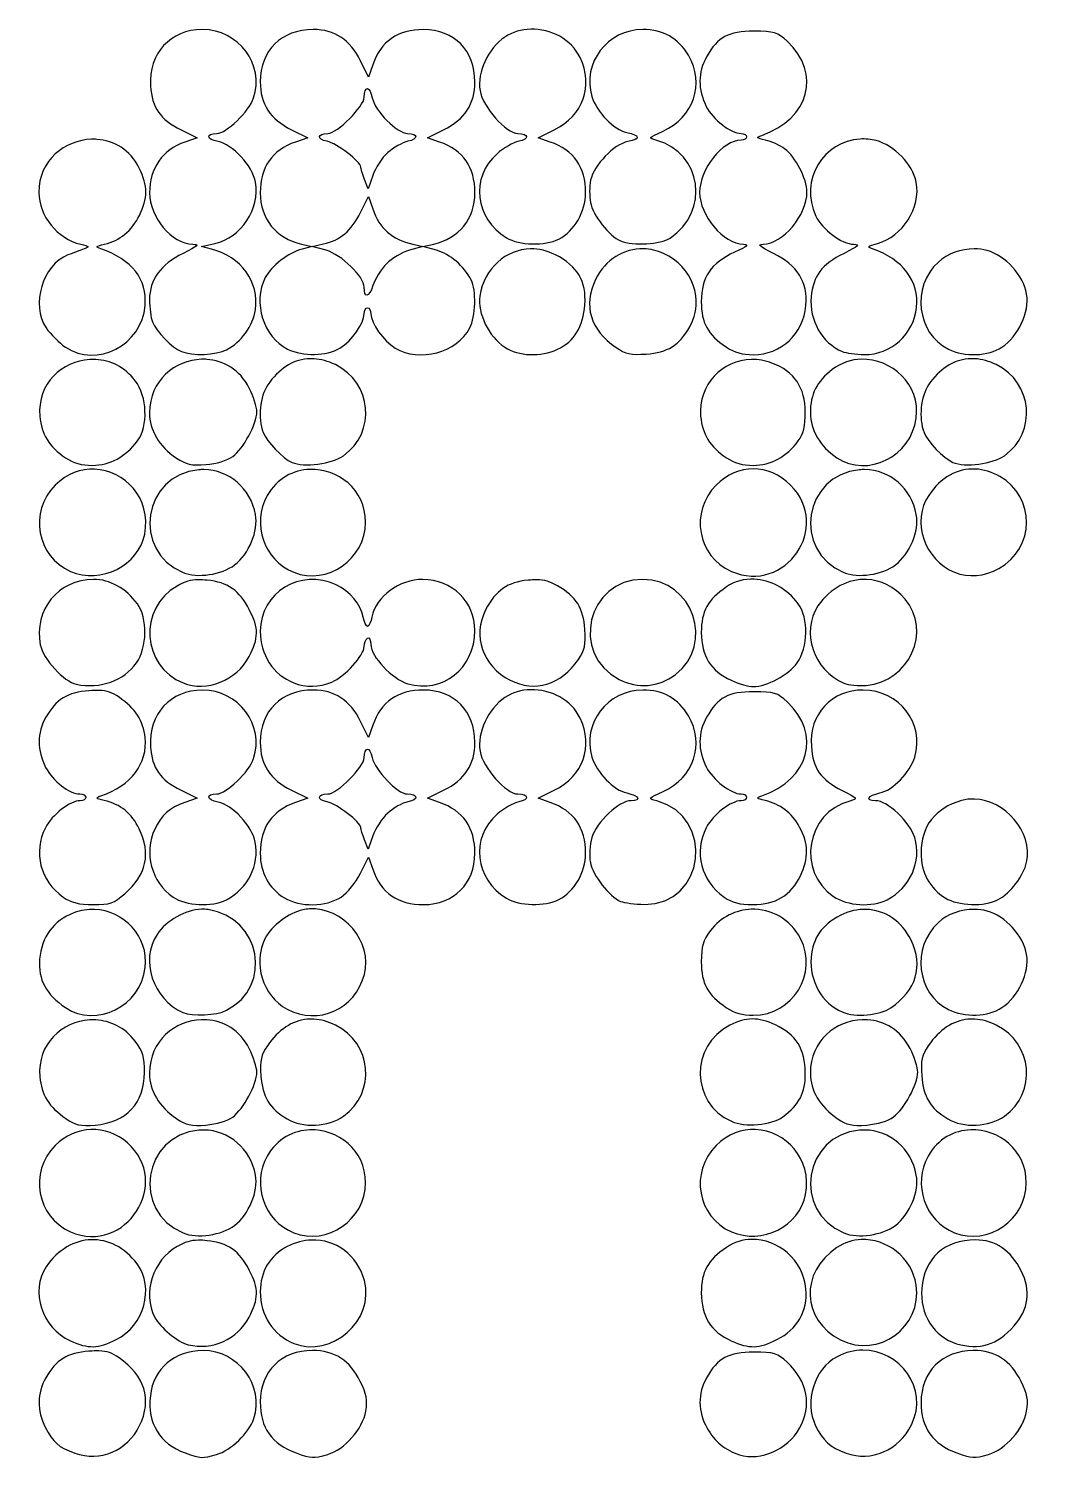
# Model space of a CAD drawing. Extents: x 1 to 209, y 3 to 284.
# Drawn here: x 139.89 to 170.84, y 239.86 to 283.87 of the extents above; entities that cross this region are included whole.
import ezdxf

# ---------------------------------------------------------------- set-up
doc = ezdxf.new("R2010")
doc.units = 0
doc.layers.add('Layer_1', color=7, linetype='CONTINUOUS')

msp = doc.modelspace()

# ---------------------------------------------------------------- linework, layer by layer
at = {"layer": 'Layer_1', "color": 7}
for points in [[(145.225381, 283.840838), (145.225381, 283.840838)], [(148.623624, 283.840838), (148.623624, 283.840838)], [(155.294982, 283.851311), (155.294982, 283.851311)], [(158.734565, 283.840838), (158.734565, 283.840838)], [(162.144383, 283.789023), (162.144383, 283.789023)], [(150.450352, 282.7577), (150.320815, 282.381771), (150.073871, 282.879518)], [(150.286091, 282.025686), (150.286091, 282.025686)], [(141.822729, 280.47181), (141.822729, 280.47181)], [(144.56723, 280.763403), (145.060018, 280.516458), (144.683536, 280.387474)], [(147.958308, 280.763403), (148.456055, 280.516458), (148.080126, 280.387474)], [(152.500872, 280.387474), (152.124393, 280.516458), (152.62269, 280.763403)], [(155.896908, 280.387474), (155.52098, 280.516458), (156.01873, 280.763403)], [(165.404823, 280.480078), (165.404823, 280.480078)], [(150.909514, 280.062257), (150.908964, 280.062257)], [(150.448699, 279.363867), (150.307034, 278.952109), (150.195689, 279.242049)], [(150.073871, 278.220095), (150.320815, 278.712882), (150.450352, 278.336953)], [(145.504848, 277.101129), (145.196168, 277.180504), (145.60627, 277.272005)], [(148.260373, 277.255469), (148.592204, 277.181055), (148.283524, 277.101129)], [(149.018295, 277.063646), (148.592204, 277.183811), (148.94002, 277.259879)], [(152.404961, 277.065851), (151.988243, 277.183811), (151.572076, 277.065851)], [(151.679563, 277.252162), (151.988243, 277.183811), (152.320625, 277.256571)], [(155.294432, 277.105538), (155.294432, 277.105538)], [(158.760473, 277.108294), (158.760473, 277.108294)], [(168.902834, 277.107192), (168.902834, 277.107192)], [(161.301024, 274.089288), (161.301577, 274.089288)], [(141.95502, 273.712257), (141.95502, 273.712257)], [(145.193964, 273.717769), (145.193964, 273.717769)], [(148.647325, 273.733754), (148.647325, 273.733754)], [(162.068868, 273.71391), (162.068868, 273.71391)], [(165.440651, 273.720525), (165.440651, 273.720525)], [(168.921577, 273.734306), (168.921577, 273.734306)], [(141.917539, 270.344332), (141.917539, 270.344332)], [(145.267274, 270.331654), (145.267274, 270.331654)], [(148.521649, 270.337717), (148.521649, 270.337717)], [(162.125643, 270.354805), (162.125643, 270.354805)], [(165.541523, 270.331654), (165.541523, 270.331654)], [(168.938112, 270.34819), (168.938112, 270.34819)], [(141.882261, 266.960972), (141.882261, 266.960972)], [(145.099154, 266.949395), (145.099154, 266.949395)], [(151.988243, 266.960972), (151.988243, 266.960972)], [(155.48019, 266.949395), (155.48019, 266.949395)], [(158.729604, 266.960972), (158.729604, 266.960972)], [(162.150448, 266.969241), (162.150448, 266.969241)], [(165.602708, 266.958768), (165.602708, 266.958768)], [(142.045422, 263.553359), (142.045422, 263.553359)], [(145.225381, 263.564383), (145.225381, 263.564383)], [(148.623624, 263.564936), (148.623624, 263.564936)], [(155.294982, 263.575409), (155.294982, 263.575409)], [(158.734565, 263.564936), (158.734565, 263.564936)], [(162.144383, 263.51312), (162.144383, 263.51312)], [(165.499632, 263.564936), (165.499632, 263.564936)], [(150.450352, 262.481798), (150.320815, 262.105869), (150.073871, 262.603616)], [(150.283884, 261.749784), (150.283884, 261.749784)], [(144.56723, 260.4875), (145.060018, 260.240556), (144.683536, 260.111572)], [(147.958308, 260.4875), (148.456055, 260.240556), (148.080126, 260.111572)], [(152.500872, 260.111572), (152.124393, 260.240556), (152.62269, 260.4875)], [(155.896908, 260.111572), (155.52098, 260.240556), (156.01873, 260.4875)], [(168.90945, 260.219609), (168.90945, 260.219609)], [(150.909514, 259.786353), (150.909514, 259.785802)], [(150.448699, 259.087412), (150.307034, 258.676206), (150.196242, 258.965594)], [(150.073871, 257.939231), (150.320815, 258.436981), (150.450352, 258.061049)], [(141.910373, 256.830738), (141.910373, 256.830738)], [(145.19341, 256.8357), (145.19341, 256.8357)], [(148.505664, 256.847274), (148.505664, 256.847274)], [(162.063907, 256.834596), (162.063907, 256.834596)], [(165.585069, 256.831842), (165.585069, 256.831842)], [(168.902834, 256.832392), (168.902834, 256.832392)], [(141.95502, 253.437456), (141.95502, 253.437456)], [(145.193964, 253.444072), (145.193964, 253.444072)], [(148.645674, 253.460607), (148.645674, 253.460607)], [(162.089262, 253.467222), (162.089262, 253.467222)], [(165.468763, 253.444072), (165.468763, 253.444072)], [(168.920473, 253.460607), (168.920473, 253.460607)], [(141.80454, 250.075594), (141.80454, 250.075594)], [(145.267274, 250.057955), (145.267274, 250.057955)], [(148.521649, 250.06402), (148.521649, 250.06402)], [(162.192341, 250.070633), (162.192341, 250.070633)], [(165.541523, 250.057955), (165.541523, 250.057955)], [(168.796451, 250.06402), (168.796451, 250.06402)], [(141.812809, 246.690581), (141.812809, 246.690581)], [(145.099154, 246.675147), (145.099154, 246.675147)], [(148.570707, 246.681211), (148.570707, 246.681211)], [(162.073277, 246.700504), (162.073277, 246.700504)], [(165.436242, 246.695543), (165.436242, 246.695543)], [(168.944174, 246.686173), (168.944174, 246.686173)], [(142.045422, 243.277456), (142.045422, 243.277456)], [(145.242469, 243.289583), (145.242469, 243.289583)], [(148.602677, 243.290134), (148.602677, 243.290134)], [(162.144936, 243.23832), (162.144936, 243.23832)], [(165.483647, 243.30171), (165.483647, 243.30171)], [(168.875273, 243.290134), (168.875273, 243.290134)], [(141.309547, 240.138838), (141.3101, 240.138838)]]:
    msp.add_lwpolyline(points, dxfattribs=at)
for points in [[(156.810826, 282.982044), (156.544812, 283.54261), (155.911956, 283.867221), (155.294982, 283.851311)], [(145.225381, 283.840838), (144.245338, 283.840838), (143.56091, 283.098311), (143.631268, 282.112227)], [(146.794141, 281.739605), (147.13309, 282.766696), (146.331356, 283.840838), (145.225381, 283.840838)], [(148.623624, 283.840838), (147.648095, 283.840838), (146.996988, 283.19884), (146.996988, 282.236801)], [(150.073871, 282.879518), (149.750755, 283.531113), (149.283911, 283.840838), (148.623624, 283.840838)], [(152.009187, 283.840287), (151.218683, 283.840879), (150.698539, 283.479624), (150.450352, 282.7577)], [(153.583459, 282.235148), (153.582895, 283.192558), (152.948056, 283.840287), (152.009187, 283.840287)], [(154.499578, 283.608776), (153.990619, 283.271549), (153.647256, 282.526844), (153.741659, 281.965052)], [(155.294982, 283.851311), (155.014541, 283.84408), (154.73737, 283.766336), (154.499578, 283.608776)], [(158.734565, 283.840838), (157.648969, 283.840838), (156.865774, 282.809015), (157.172973, 281.783702)], [(160.135203, 283.050395), (159.826791, 283.576627), (159.358897, 283.840838), (158.734565, 283.840838)], [(162.144383, 283.789023), (161.356221, 283.789023), (161.042085, 283.619266), (160.691932, 283.003542)], [(163.160826, 283.480343), (162.86373, 283.759884), (162.767219, 283.789023), (162.144383, 283.789023)], [(162.383061, 280.590872), (163.852479, 281.108101), (164.222263, 282.481784), (163.160826, 283.480343)], [(159.356338, 280.722613), (160.297069, 281.140979), (160.645038, 282.180417), (160.135203, 283.050395)], [(160.691932, 283.003542), (160.424385, 282.533021), (160.420456, 281.991596), (160.681458, 281.479982)], [(156.01873, 280.763403), (156.904286, 281.202569), (157.226708, 282.105631), (156.810826, 282.982044)], [(143.631268, 282.112227), (143.679585, 281.435204), (143.920885, 281.087309), (144.56723, 280.763403)], [(146.996988, 282.236801), (146.996988, 281.552384), (147.298133, 281.090781), (147.958308, 280.763403)], [(152.62269, 280.763403), (153.282498, 281.090583), (153.583459, 281.552734), (153.583459, 282.235148)], [(145.664702, 280.650404), (145.95604, 280.650404), (146.658025, 281.327194), (146.794141, 281.739605)], [(149.075069, 280.650404), (149.351817, 280.650404), (150.187423, 281.486009), (150.187423, 281.762756)], [(150.187423, 281.762756), (150.187423, 281.944155), (150.232519, 282.030723), (150.286091, 282.025686)], [(150.286091, 282.025686), (150.339659, 282.020648), (150.401929, 281.923726), (150.436572, 281.739054)], [(150.436572, 281.739054), (150.511248, 281.341008), (151.198456, 280.650404), (151.519709, 280.650404)], [(153.741659, 281.965052), (153.826664, 281.459084), (154.540466, 280.650404), (154.901965, 280.650404)], [(157.172973, 281.783702), (157.313859, 281.313492), (157.850764, 280.760491), (158.242881, 280.681272)], [(160.681458, 281.479982), (160.88542, 281.080215), (161.440148, 280.650404), (161.751919, 280.650404)], [(141.822729, 280.47181), (141.008399, 280.4469), (140.204362, 279.839555), (140.204362, 278.841315)], [(141.98534, 280.469054), (141.931192, 280.472628), (141.87702, 280.473471), (141.822729, 280.47181)], [(143.284552, 279.584905), (143.007619, 280.156965), (142.505145, 280.434742), (141.98534, 280.469054)], [(144.683536, 280.387474), (144.003437, 280.153653), (143.600952, 279.575007), (143.600952, 278.831944)], [(145.702184, 280.401254), (145.340177, 280.469157), (145.312827, 280.650404), (145.664702, 280.650404)], [(146.850365, 279.154405), (146.755031, 279.662659), (146.152441, 280.316785), (145.702184, 280.401254)], [(148.080126, 280.387474), (147.35823, 280.139288), (146.997539, 279.619142), (146.997539, 278.828637)], [(149.048611, 280.409523), (148.719004, 280.475478), (148.738082, 280.650404), (149.075069, 280.650404)], [(150.084344, 279.616875), (150.084344, 279.783273), (149.34311, 280.350623), (149.048611, 280.409523)], [(151.529632, 280.408971), (151.36394, 280.375839), (151.084887, 280.219963), (150.909514, 280.062257)], [(151.519709, 280.650404), (151.847115, 280.650404), (151.854402, 280.473939), (151.529632, 280.408971)], [(153.583459, 278.828637), (153.584024, 279.619142), (153.222768, 280.139288), (152.500872, 280.387474)], [(154.928423, 280.409523), (154.76417, 280.376672), (154.464543, 280.204879), (154.262557, 280.02753)], [(154.901965, 280.650404), (155.238854, 280.650404), (155.258214, 280.475478), (154.928423, 280.409523)], [(156.980049, 278.826432), (156.980049, 279.619138), (156.619202, 280.139147), (155.896908, 280.387474)], [(158.274853, 280.401254), (157.84946, 280.321442), (157.238542, 279.684625), (157.134938, 279.212834)], [(158.242881, 280.681272), (158.660572, 280.596887), (158.674311, 280.476184), (158.274853, 280.401254)], [(159.16231, 280.437083), (158.887905, 280.511477), (158.891122, 280.515716), (159.356338, 280.722613)], [(159.570759, 277.436819), (160.798623, 278.246599), (160.551662, 280.060514), (159.16231, 280.437083)], [(161.751919, 280.444249), (161.180447, 280.444249), (160.479161, 279.560925), (160.479161, 278.841315)], [(161.751919, 280.650404), (161.84429, 280.650404), (161.920039, 280.603912), (161.920039, 280.547326)], [(161.920039, 280.547326), (161.920039, 280.490713), (161.84429, 280.444249), (161.751919, 280.444249)], [(162.49661, 280.445903), (162.219496, 280.508725), (162.204583, 280.52805), (162.383061, 280.590872)], [(163.086963, 280.177461), (162.938062, 280.285354), (162.672378, 280.406081), (162.49661, 280.445903)], [(165.404823, 280.480078), (164.296638, 280.425503), (163.515689, 279.226271), (164.044424, 278.112057)], [(165.897058, 280.429917), (165.728261, 280.47242), (165.563135, 280.487875), (165.404823, 280.480078)], [(167.124614, 279.154405), (167.023663, 279.69249), (166.447193, 280.291375), (165.897058, 280.429917)], [(150.908964, 280.062257), (150.733619, 279.904523), (150.52662, 279.590294), (150.448699, 279.363867)], [(154.262557, 280.02753), (153.44033, 279.305606), (153.581125, 278.040711), (154.54974, 277.450048)], [(163.772122, 278.849032), (163.772122, 279.249816), (163.417219, 279.938136), (163.086963, 280.177461)], [(143.290617, 278.13576), (143.5541, 278.667184), (143.552215, 279.032003), (143.284552, 279.584905)], [(150.195689, 279.242049), (150.134475, 279.401419), (150.084344, 279.5698), (150.084344, 279.616875)], [(145.60627, 277.272005), (146.413511, 277.452119), (147.00254, 278.343355), (146.850365, 279.154405)], [(157.134938, 279.212834), (157.095258, 279.03224), (157.092842, 278.725332), (157.129426, 278.53043)], [(165.933436, 277.274761), (166.709522, 277.485186), (167.27137, 278.371972), (167.124614, 279.154405)], [(140.204362, 278.841315), (140.204362, 278.122382), (140.777917, 277.412052), (141.488693, 277.250508)], [(143.600952, 278.831944), (143.600952, 278.076323), (144.28735, 277.25841), (144.928277, 277.250508)], [(146.997539, 278.828637), (146.998103, 278.030654), (147.48, 277.430306), (148.260373, 277.255469)], [(152.320625, 277.256571), (153.099361, 277.428106), (153.583459, 278.030174), (153.583459, 278.828637)], [(156.158737, 277.409258), (156.637894, 277.657049), (156.980049, 278.247256), (156.980049, 278.826432)], [(160.479161, 278.841315), (160.479161, 278.126192), (161.208048, 277.262979), (161.823575, 277.248303)], [(162.428259, 277.250508), (163.028404, 277.25841), (163.772122, 278.143307), (163.772122, 278.849032)], [(148.94002, 277.259879), (149.449883, 277.371836), (149.795487, 277.664626), (150.073871, 278.220095)], [(150.450352, 278.336953), (150.659338, 277.729047), (151.037112, 277.395248), (151.679563, 277.252162)], [(157.129426, 278.53043), (157.201703, 278.145112), (157.716703, 277.489473), (158.054918, 277.352482)], [(142.221811, 277.252162), (142.68886, 277.358023), (143.055385, 277.661062), (143.290617, 278.13576)], [(164.044424, 278.112057), (164.241556, 277.696626), (164.839376, 277.255305), (165.211345, 277.250508)], [(154.54974, 277.450048), (154.940816, 277.211598), (155.737182, 277.191269), (156.158737, 277.409258)], [(158.054918, 277.352482), (158.438175, 277.197261), (159.278405, 277.244004), (159.570759, 277.436819)], [(165.779097, 277.107743), (165.605248, 277.166445), (165.629234, 277.192296), (165.933436, 277.274761)], [(141.098984, 276.92033), (140.326372, 276.630968), (139.95295, 275.384256), (140.429257, 274.683498)], [(141.593976, 277.104436), (141.480777, 277.062893), (141.258101, 276.979936), (141.098984, 276.92033)], [(141.488693, 277.250508), (141.76228, 277.188334), (141.775107, 277.170899), (141.593976, 277.104436)], [(142.108259, 277.108845), (141.930515, 277.169975), (141.945826, 277.189621), (142.221811, 277.252162)], [(143.464799, 275.368107), (143.532138, 276.175602), (143.059743, 276.781609), (142.108259, 277.108845)], [(144.630069, 276.967734), (143.93394, 276.623734), (143.600952, 276.163936), (143.600952, 275.547253)], [(144.928277, 277.250508), (145.146265, 277.247827), (145.090769, 277.195403), (144.630069, 276.967734)], [(146.847608, 275.243533), (146.973761, 276.084809), (146.407084, 276.868803), (145.504848, 277.101129)], [(148.283524, 277.101129), (147.863069, 276.992191), (147.338102, 276.585856), (147.151327, 276.224696)], [(150.187423, 275.933103), (150.187423, 276.253426), (149.485711, 276.931876), (149.018295, 277.063646)], [(151.572076, 277.065851), (151.342968, 277.001193), (151.026726, 276.814021), (150.869275, 276.649683)], [(153.468256, 276.154141), (153.248913, 276.581058), (152.82011, 276.9487), (152.404961, 277.065851)], [(155.294432, 277.105538), (154.543701, 277.091693), (153.867973, 276.523637), (153.737248, 275.658598)], [(156.052904, 276.925291), (155.803476, 277.053377), (155.544675, 277.110154), (155.294432, 277.105538)], [(156.957999, 275.394566), (157.008037, 276.110423), (156.732862, 276.576154), (156.052904, 276.925291)], [(158.760473, 277.108294), (158.152832, 277.124889), (157.581899, 276.779417), (157.283215, 276.162409)], [(159.371769, 276.967734), (159.169738, 277.0571), (158.963021, 277.102763), (158.760473, 277.108294)], [(160.175442, 274.716571), (160.6349, 275.52511), (160.260324, 276.574683), (159.371769, 276.967734)], [(161.550175, 277.003563), (160.823368, 276.672996), (160.530424, 276.237117), (160.530424, 275.486068)], [(161.823575, 277.248303), (162.016561, 277.243759), (161.953211, 277.186895), (161.550175, 277.003563)], [(162.743004, 276.967734), (162.310668, 277.181377), (162.236602, 277.247685), (162.428259, 277.250508)], [(163.739601, 275.368107), (163.799743, 276.089609), (163.479181, 276.60395), (162.743004, 276.967734)], [(164.90928, 276.967734), (164.217779, 276.623141), (163.964013, 276.286923), (163.901106, 275.63214)], [(165.211345, 277.250508), (165.416888, 277.247883), (165.354514, 277.189617), (164.90928, 276.967734)], [(167.136741, 275.312435), (167.222255, 276.108979), (166.702585, 276.795916), (165.779097, 277.107743)], [(168.902834, 277.107192), (168.498946, 277.107502), (168.082304, 276.961237), (167.802058, 276.703702)], [(169.296952, 277.057031), (169.170756, 277.091017), (169.037463, 277.107092), (168.902834, 277.107192)], [(170.511831, 275.719232), (170.415255, 276.290986), (169.856373, 276.906409), (169.296952, 277.057031)], [(150.869275, 276.649683), (150.711851, 276.485345), (150.525232, 276.183309), (150.454761, 275.978303)], [(167.802058, 276.703702), (166.968768, 275.937949), (167.13445, 274.513036), (168.112942, 274.030859)], [(147.151327, 276.224696), (146.760901, 275.469667), (147.097211, 274.396252), (147.838693, 274.030859)], [(150.454761, 275.978303), (150.32618, 275.604302), (150.187423, 275.58089), (150.187423, 275.933103)], [(153.428017, 274.679088), (153.610812, 275.032572), (153.632792, 275.833903), (153.468256, 276.154141)], [(157.283215, 276.162409), (156.898066, 275.366853), (157.123827, 274.62369), (157.91546, 274.080469)], [(143.600952, 275.547253), (143.600952, 275.304598), (143.641397, 274.998668), (143.69135, 274.867604)], [(153.737248, 275.658598), (153.657548, 275.131435), (154.003544, 274.420026), (154.499578, 274.090391)], [(163.901106, 275.63214), (163.83309, 274.924298), (164.235807, 274.215456), (164.853056, 273.956996)], [(169.752258, 274.089288), (170.255178, 274.422536), (170.604287, 275.172003), (170.511831, 275.719232)], [(141.019609, 274.091493), (141.990171, 273.437443), (143.363651, 274.154665), (143.464799, 275.368107)], [(145.960702, 274.00826), (146.417197, 274.244338), (146.771831, 274.738158), (146.847608, 275.243533)], [(149.442178, 274.06283), (149.803141, 274.282907), (150.18687, 274.826138), (150.18687, 275.118407)], [(150.18687, 275.118407), (150.187067, 275.217467), (150.233885, 275.298655), (150.290499, 275.298655)], [(150.290499, 275.298655), (150.347113, 275.298655), (150.393578, 275.217467), (150.393575, 275.118407)], [(150.393575, 275.118407), (150.394139, 274.826138), (150.777307, 274.282907), (151.138269, 274.06283)], [(156.117397, 274.024796), (156.635075, 274.270442), (156.91084, 274.719857), (156.957999, 275.394566)], [(160.530424, 275.486068), (160.530424, 274.83081), (160.72218, 274.483359), (161.301024, 274.089288)], [(162.125643, 273.857778), (162.976543, 273.857778), (163.667578, 274.504395), (163.739601, 275.368107)], [(165.532703, 273.864393), (166.342991, 273.853244), (167.048434, 274.489955), (167.136741, 275.312435)], [(140.429257, 274.683498), (140.563002, 274.486733), (140.828601, 274.220186), (141.019609, 274.091493)], [(143.69135, 274.867604), (143.80153, 274.578609), (144.295808, 274.070023), (144.578256, 273.954792)], [(151.138269, 274.06283), (151.878792, 273.611302), (153.037167, 273.923241), (153.428017, 274.679088)], [(158.837091, 273.879275), (159.501611, 273.925701), (159.849814, 274.143604), (160.175442, 274.716571)], [(144.578256, 273.954792), (144.913508, 273.818027), (145.647548, 273.84632), (145.960702, 274.00826)], [(147.838693, 274.030859), (148.312065, 273.797603), (149.030586, 273.811849), (149.442178, 274.06283)], [(154.499578, 274.090391), (154.921359, 273.810088), (155.606095, 273.78217), (156.117397, 274.024796)], [(157.91546, 274.080469), (158.204682, 273.882519), (158.366485, 273.846368), (158.837091, 273.879275)], [(161.301577, 274.089288), (161.535248, 273.93037), (161.79318, 273.857778), (162.125643, 273.857778)], [(164.853056, 273.956996), (164.966255, 273.909612), (165.272212, 273.868061), (165.532703, 273.864393)], [(167.123511, 271.911437), (167.25701, 272.949429), (166.363582, 273.744698), (165.440651, 273.720525)], [(168.112942, 274.030859), (168.614254, 273.78383), (169.329656, 273.809267), (169.752258, 274.089288)], [(141.765954, 273.711706), (140.927633, 273.661161), (140.148733, 272.98154), (140.235782, 271.971519)], [(141.95502, 273.712257), (141.891822, 273.715669), (141.828828, 273.715497), (141.765954, 273.711706)], [(143.164938, 273.058516), (142.83964, 273.485004), (142.397409, 273.688374), (141.95502, 273.712257)], [(145.193964, 273.717769), (144.387471, 273.691523), (143.600952, 273.081452), (143.600952, 272.07625)], [(145.355468, 273.715564), (145.301753, 273.719064), (145.24773, 273.719519), (145.193964, 273.717769)], [(146.6624, 272.831966), (146.373887, 273.404101), (145.87113, 273.681969), (145.355468, 273.715564)], [(148.437865, 273.730998), (147.978021, 273.690066), (147.56025, 273.419169), (147.228498, 272.931736)], [(148.647325, 273.733754), (148.576611, 273.738015), (148.50684, 273.737138), (148.437865, 273.730998)], [(149.301618, 273.553507), (149.07895, 273.661298), (148.859471, 273.720973), (148.647325, 273.733754)], [(149.555177, 270.759397), (150.564263, 271.477906), (150.425201, 273.00958), (149.301618, 273.553507)], [(162.068868, 273.71391), (161.179253, 273.695069), (160.42537, 272.939647), (160.510031, 271.971519)], [(162.697803, 273.603116), (162.486752, 273.683719), (162.274163, 273.718259), (162.068868, 273.71391)], [(163.720859, 272.097196), (163.720859, 272.844605), (163.383603, 273.341214), (162.697803, 273.603116)], [(164.544925, 273.401923), (164.07988, 273.047226), (163.875201, 272.642459), (163.875201, 272.076801)], [(165.440651, 273.720525), (165.133006, 273.712468), (164.82218, 273.613399), (164.544925, 273.401923)], [(168.712114, 273.731549), (168.25227, 273.690617), (167.835032, 273.41972), (167.503297, 272.932287)], [(168.921577, 273.734306), (168.850807, 273.738566), (168.781089, 273.737689), (168.712114, 273.731549)], [(169.57642, 273.554058), (169.353758, 273.66185), (169.133878, 273.721525), (168.921577, 273.734306)], [(169.829426, 270.759397), (170.838512, 271.477934), (170.700031, 273.010131), (169.57642, 273.554058)], [(143.231085, 271.214701), (143.565914, 271.666595), (143.53321, 272.575662), (143.164938, 273.058516)], [(147.228498, 272.931736), (146.983614, 272.571903), (146.920128, 271.911311), (147.087937, 271.471016)], [(167.503297, 272.932287), (167.258388, 272.572454), (167.19438, 271.911862), (167.362186, 271.471567)], [(146.893909, 272.107669), (146.893909, 272.253493), (146.789767, 272.579405), (146.6624, 272.831966)], [(143.600952, 272.07625), (143.600952, 271.541975), (143.894739, 271.047117), (144.426672, 270.685534)], [(146.151975, 270.732938), (146.483417, 270.974323), (146.893909, 271.735023), (146.893909, 272.107669)], [(163.505885, 271.214701), (163.665735, 271.430431), (163.720859, 271.657494), (163.720859, 272.097196)], [(163.875201, 272.076801), (163.875201, 271.545151), (164.16955, 271.046484), (164.690448, 270.695456)], [(140.235782, 271.971519), (140.283449, 271.418166), (140.518097, 271.038902), (141.026775, 270.6927)], [(160.510031, 271.971519), (160.558404, 271.418251), (160.793464, 271.038535), (161.301577, 270.6927)], [(164.690448, 270.695456), (165.62449, 270.066016), (166.972861, 270.739791), (167.123511, 271.911437)], [(141.851394, 270.461189), (142.388294, 270.461189), (142.866087, 270.722082), (143.231085, 271.214701)], [(147.087937, 271.471016), (147.196593, 271.185999), (147.687682, 270.677108), (147.974843, 270.55214)], [(162.125643, 270.461189), (162.662543, 270.461189), (163.140887, 270.722082), (163.505885, 271.214701)], [(167.362186, 271.471567), (167.470844, 271.186551), (167.961959, 270.677659), (168.249092, 270.552691)], [(141.026775, 270.6927), (141.260568, 270.533583), (141.518711, 270.461189), (141.851394, 270.461189)], [(144.426672, 270.685534), (144.72103, 270.486059), (144.880925, 270.45059), (145.32901, 270.486545)], [(145.32901, 270.486545), (145.648711, 270.512227), (145.988343, 270.613728), (146.151975, 270.732938)], [(147.974843, 270.55214), (148.337245, 270.394434), (149.202202, 270.508049), (149.555177, 270.759397)], [(161.301577, 270.6927), (161.53537, 270.533583), (161.792988, 270.461189), (162.125643, 270.461189)], [(168.249092, 270.552691), (168.611494, 270.394985), (169.476479, 270.508049), (169.829426, 270.759397)], [(141.917539, 270.344332), (141.501616, 270.362112), (141.068402, 270.215083), (140.70707, 269.85375)], [(143.453776, 268.35224), (143.662976, 269.467336), (142.832568, 270.305217), (141.917539, 270.344332)], [(145.111281, 270.32559), (143.393592, 270.175392), (143.037518, 267.842324), (144.630069, 267.172639)], [(145.267274, 270.331654), (145.215737, 270.332105), (145.163704, 270.330185), (145.111281, 270.32559)], [(146.852569, 268.950859), (146.700725, 269.76022), (146.040348, 270.324705), (145.267274, 270.331654)], [(148.521649, 270.337717), (148.015788, 270.320854), (147.516715, 270.069718), (147.214717, 269.532391)], [(150.227109, 268.71053), (150.227109, 269.743463), (149.364754, 270.365822), (148.521649, 270.337717)], [(162.125643, 270.354805), (161.720443, 270.354805), (161.315104, 270.1881), (160.981319, 269.854301)], [(163.269964, 269.854301), (162.936185, 270.1881), (162.530844, 270.354805), (162.125643, 270.354805)], [(165.38553, 270.32559), (163.667841, 270.175363), (163.311767, 267.842296), (164.904318, 267.172639)], [(165.541523, 270.331654), (165.489986, 270.332105), (165.437953, 270.330185), (165.38553, 270.32559)], [(167.126818, 268.950859), (166.974974, 269.76022), (166.314597, 270.324705), (165.541523, 270.331654)], [(168.938112, 270.34819), (168.394589, 270.372656), (167.877281, 270.093422), (167.505504, 269.541762)], [(169.684457, 270.123294), (169.437761, 270.26303), (169.185167, 270.337069), (168.938112, 270.34819)], [(140.70707, 269.85375), (139.893537, 269.040216), (140.138875, 267.659656), (141.177258, 267.207366)], [(160.981319, 269.854301), (160.167786, 269.040796), (160.413099, 267.660756), (161.451507, 267.208467)], [(161.451507, 267.208467), (163.110099, 266.486006), (164.547273, 268.576994), (163.269964, 269.854301)], [(169.655242, 267.29115), (170.77911, 267.922791), (170.795425, 269.494023), (169.684457, 270.123294)], [(147.214717, 269.532391), (146.726557, 268.663825), (147.113145, 267.542739), (148.026106, 267.178701)], [(167.505504, 269.541762), (166.973007, 268.751568), (167.378634, 267.54699), (168.300908, 267.179254)], [(146.211507, 267.405802), (146.651153, 267.74117), (146.946183, 268.451837), (146.852569, 268.950859)], [(166.486307, 267.405802), (166.925952, 267.74117), (167.220432, 268.451837), (167.126818, 268.950859)], [(148.026106, 267.178701), (149.054298, 266.768689), (150.227109, 267.584858), (150.227109, 268.71053)], [(141.177258, 267.207366), (142.104691, 266.803393), (143.27352, 267.391302), (143.453776, 268.35224)], [(144.630069, 267.172639), (145.060543, 266.991622), (145.814421, 267.102924), (146.211507, 267.405802)], [(149.325872, 266.793403), (148.236748, 267.310208), (146.996988, 266.555224), (146.996988, 265.374576)], [(164.904318, 267.172639), (165.334792, 266.991622), (166.08922, 267.102953), (166.486307, 267.405802)], [(168.300908, 267.179254), (168.727176, 267.009272), (169.227082, 267.050527), (169.655242, 267.29115)], [(141.882261, 266.960972), (140.803861, 266.960972), (140.047506, 266.028493), (140.250113, 264.948485)], [(143.231085, 266.207461), (142.875062, 266.687945), (142.386084, 266.960972), (141.882261, 266.960972)], [(144.445965, 266.755368), (143.250951, 266.083707), (143.362214, 264.28876), (144.630069, 263.783215)], [(145.099154, 266.949395), (144.858684, 266.946319), (144.687115, 266.890899), (144.445965, 266.755368)], [(145.368145, 266.936168), (145.267556, 266.94582), (145.179311, 266.950411), (145.099154, 266.949395)], [(146.6624, 266.032726), (146.360845, 266.622881), (145.999223, 266.875518), (145.368145, 266.936168)], [(150.156003, 265.806175), (150.077207, 266.200186), (149.745931, 266.594069), (149.325872, 266.793403)], [(151.988243, 266.960972), (151.255707, 266.960972), (150.551416, 266.441062), (150.424444, 265.806175)], [(153.583459, 265.388354), (153.583459, 266.272669), (152.885174, 266.960972), (151.988243, 266.960972)], [(155.212852, 266.936168), (154.581973, 266.875546), (154.221651, 266.624075), (153.912536, 266.028868)], [(155.48019, 266.949395), (155.400448, 266.950242), (155.312934, 266.945791), (155.212852, 266.936168)], [(156.120702, 266.760329), (155.888738, 266.892135), (155.719419, 266.946576), (155.48019, 266.949395)], [(156.957999, 265.421981), (156.911573, 266.086526), (156.693698, 266.434701), (156.120702, 266.760329)], [(158.729604, 266.960972), (157.032968, 266.960972), (156.495327, 264.671475), (158.009167, 263.892909)], [(159.73447, 264.041736), (160.959286, 264.975948), (160.27604, 266.960972), (158.729604, 266.960972)], [(161.301577, 266.729463), (160.722429, 266.335311), (160.530424, 265.988087), (160.530424, 265.332683)], [(162.150448, 266.969241), (161.852305, 266.981095), (161.557787, 266.903842), (161.301577, 266.729463)], [(163.505885, 266.207461), (163.153812, 266.682616), (162.647353, 266.949483), (162.150448, 266.969241)], [(165.602708, 266.958768), (165.049787, 266.981233), (164.486418, 266.705081), (164.109465, 266.145725)], [(166.781206, 266.356842), (166.456264, 266.74302), (166.032759, 266.941287), (165.602708, 266.958768)], [(165.590581, 263.706597), (166.913667, 263.82022), (167.610544, 265.371234), (166.781206, 266.356842)], [(143.199115, 264.40168), (143.531573, 264.867798), (143.547767, 265.780036), (143.231085, 266.207461)], [(146.657438, 264.589645), (146.954421, 265.151352), (146.955171, 265.459759), (146.6624, 266.032726)], [(153.912536, 266.028868), (153.498937, 265.232522), (153.823964, 264.298222), (154.664393, 263.867551)], [(163.473915, 264.40168), (163.806344, 264.867798), (163.822566, 265.780036), (163.505885, 266.207461)], [(164.109465, 266.145725), (163.577194, 265.35587), (163.975779, 264.167791), (164.904318, 263.777703)], [(150.290499, 265.520095), (150.248053, 265.520095), (150.187443, 265.649034), (150.156003, 265.806175)], [(150.424444, 265.806175), (150.393005, 265.649034), (150.332945, 265.520095), (150.290499, 265.520095)], [(151.526875, 263.75786), (152.583713, 263.441207), (153.583459, 264.234121), (153.583459, 265.388354)], [(156.757356, 264.500347), (156.955335, 264.789569), (156.990878, 264.951398), (156.957999, 265.421981)], [(140.250113, 264.948485), (140.329135, 264.527325), (140.983442, 263.811937), (141.354198, 263.741325)], [(146.996988, 265.374576), (146.996988, 264.653667), (147.397597, 264.033828), (148.026106, 263.783215)], [(150.187423, 264.90053), (150.187423, 265.008423), (150.233885, 265.125156), (150.290499, 265.160152)], [(150.290499, 265.160152), (150.348863, 265.19622), (150.393025, 265.109795), (150.393025, 264.960612)], [(150.393025, 264.960612), (150.393025, 264.593046), (151.044049, 263.902499), (151.526875, 263.75786)], [(160.530424, 265.332683), (160.530424, 264.615669), (160.822609, 264.147073), (161.446546, 263.863693)], [(144.630069, 263.783215), (145.355691, 263.493852), (146.270286, 263.857561), (146.657438, 264.589645)], [(149.189172, 263.806919), (149.590718, 263.9747), (150.187423, 264.628552), (150.187423, 264.90053)], [(154.664393, 263.867551), (155.422865, 263.478903), (156.222121, 263.720313), (156.757356, 264.500347)], [(141.354198, 263.741325), (142.106602, 263.597984), (142.803948, 263.847593), (143.199115, 264.40168)], [(162.125643, 263.672423), (162.546352, 263.672423), (163.209388, 264.030811), (163.473915, 264.40168)], [(148.026106, 263.783215), (148.391838, 263.637362), (148.80391, 263.645936), (149.189172, 263.806919)], [(158.009167, 263.892909), (158.590686, 263.593838), (159.217947, 263.647782), (159.73447, 264.041736)], [(161.446546, 263.863693), (161.678561, 263.758312), (161.984109, 263.672423), (162.125643, 263.672423)], [(164.904318, 263.777703), (165.045796, 263.718324), (165.354643, 263.686277), (165.590581, 263.706597)], [(141.743354, 263.542886), (141.085578, 263.496912), (140.730681, 263.278494), (140.417132, 262.727089)], [(142.045422, 263.553359), (141.959573, 263.555052), (141.860998, 263.551098), (141.743354, 263.542886)], [(142.664987, 263.342243), (142.448071, 263.490728), (142.302969, 263.547909), (142.045422, 263.553359)], [(143.465903, 262.109727), (143.410728, 262.623739), (143.168105, 262.997028), (142.664987, 263.342243)], [(145.225381, 263.564383), (144.245338, 263.564383), (143.56091, 262.822437), (143.631268, 261.836325)], [(146.794141, 261.463701), (147.13309, 262.490764), (146.331359, 263.564383), (145.225381, 263.564383)], [(148.623624, 263.564936), (147.648095, 263.564936), (146.996988, 262.922937), (146.996988, 261.960898)], [(150.073871, 262.603616), (149.750755, 263.255211), (149.283911, 263.564936), (148.623624, 263.564936)], [(152.009187, 263.564383), (151.218683, 263.564947), (150.698539, 263.203694), (150.450352, 262.481798)], [(153.583459, 261.959244), (153.582895, 262.916683), (152.948056, 263.564383), (152.009187, 263.564383)], [(154.499578, 263.332873), (153.990619, 262.995617), (153.647256, 262.25094), (153.741659, 261.689149)], [(155.294982, 263.575409), (155.014541, 263.568184), (154.73737, 263.490423), (154.499578, 263.332873)], [(156.810826, 262.706142), (156.544812, 263.266689), (155.911956, 263.591312), (155.294982, 263.575409)], [(158.734565, 263.564936), (157.648969, 263.564936), (156.865774, 262.533083), (157.172973, 261.507798)], [(160.135203, 262.774493), (159.826791, 263.300725), (159.358897, 263.564936), (158.734565, 263.564936)], [(162.144383, 263.51312), (161.356221, 263.51312), (161.042085, 263.342841), (160.691932, 262.727089)], [(163.160826, 263.204439), (162.86373, 263.48398), (162.767219, 263.51312), (162.144383, 263.51312)], [(162.383061, 260.314969), (163.852479, 260.832226), (164.222263, 262.205881), (163.160826, 263.204439)], [(165.499632, 263.564936), (164.519587, 263.564936), (163.835159, 262.822988), (163.905517, 261.836875)], [(167.078313, 261.507798), (167.387882, 262.541042), (166.602275, 263.564936), (165.499632, 263.564936)], [(159.356338, 260.44671), (160.297069, 260.865077), (160.645038, 261.904543), (160.135203, 262.774493)], [(140.417132, 262.727089), (140.1473, 262.252617), (140.14647, 261.71447), (140.414375, 261.189198)], [(156.01873, 260.4875), (156.904286, 260.926666), (157.226708, 261.829729), (156.810826, 262.706142)], [(160.691932, 262.727089), (160.424385, 262.256568), (160.420456, 261.715692), (160.681458, 261.204079)], [(142.108259, 260.313315), (143.036826, 260.632678), (143.551416, 261.313183), (143.465903, 262.109727)], [(146.996988, 261.960898), (146.996988, 261.276452), (147.298133, 260.814906), (147.958308, 260.4875)], [(152.62269, 260.4875), (153.282498, 260.814708), (153.583459, 261.276859), (153.583459, 261.959244)], [(143.631268, 261.836325), (143.679585, 261.159302), (143.920885, 260.811406), (144.56723, 260.4875)], [(145.664702, 260.374501), (145.95604, 260.374501), (146.658025, 261.051261), (146.794141, 261.463701)], [(149.075069, 260.373951), (149.351817, 260.373951), (150.187423, 261.209554), (150.187423, 261.486301)], [(150.187423, 261.486301), (150.187423, 261.659995), (150.231376, 261.748463), (150.283884, 261.749784)], [(150.283884, 261.749784), (150.336391, 261.751195), (150.397616, 261.665679), (150.43216, 261.492917)], [(150.43216, 261.492917), (150.509405, 261.106696), (151.213013, 260.374501), (151.507032, 260.374501)], [(153.741659, 261.689149), (153.826664, 261.183152), (154.540466, 260.374501), (154.901965, 260.374501)], [(157.172973, 261.507798), (157.313859, 261.03756), (157.850764, 260.484587), (158.242881, 260.405368)], [(163.905517, 261.836875), (163.954031, 261.157227), (164.195235, 260.811652), (164.851402, 260.483092)], [(166.008403, 260.405368), (166.400522, 260.484587), (166.937428, 261.03756), (167.078313, 261.507798)], [(140.414375, 261.189198), (140.627735, 260.770916), (141.138645, 260.374501), (141.465543, 260.374501)], [(160.681458, 261.204079), (160.88542, 260.804311), (161.440148, 260.374501), (161.751919, 260.374501)], [(141.47767, 260.168346), (141.165899, 260.168346), (140.611171, 259.738536), (140.407209, 259.338768)], [(141.465543, 260.374501), (141.564603, 260.374275), (141.645239, 260.328039), (141.645239, 260.271425)], [(141.645239, 260.271425), (141.645239, 260.214806), (141.570041, 260.168346), (141.47767, 260.168346)], [(142.213542, 260.171654), (141.942834, 260.233178), (141.929048, 260.251678), (142.108259, 260.313315)], [(143.286757, 259.304041), (143.059088, 259.774336), (142.706132, 260.059724), (142.213542, 260.171654)], [(144.683536, 260.111572), (144.216064, 259.950846), (143.970482, 259.733047), (143.762456, 259.294671)], [(145.702184, 260.125352), (145.340177, 260.193255), (145.312827, 260.374501), (145.664702, 260.374501)], [(146.846507, 258.896142), (146.754418, 259.387011), (146.144482, 260.042379), (145.702184, 260.125352)], [(148.080126, 260.111572), (147.35823, 259.863385), (146.997539, 259.343267), (146.997539, 258.552734)], [(149.048611, 260.133619), (148.718722, 260.199602), (148.738082, 260.373951), (149.075069, 260.373951)], [(150.084897, 259.340972), (150.084894, 259.507399), (149.343082, 260.074747), (149.048611, 260.133619)], [(151.529632, 260.133068), (151.36394, 260.099907), (151.084887, 259.944061), (150.909514, 259.786353)], [(151.507032, 260.374501), (151.844231, 260.374501), (151.860702, 260.199278), (151.529632, 260.133068)], [(153.583459, 258.552734), (153.584024, 259.343267), (153.222768, 259.863385), (152.500872, 260.111572)], [(154.928423, 260.133619), (154.76417, 260.100768), (154.464543, 259.928948), (154.262557, 259.751628)], [(154.901965, 260.374501), (155.238854, 260.374501), (155.258214, 260.199574), (154.928423, 260.133619)], [(156.980049, 258.55108), (156.980049, 259.343758), (156.619202, 259.863244), (155.896908, 260.111572)], [(158.375725, 260.168346), (158.008159, 260.168346), (157.317612, 259.517847), (157.172973, 259.035049)], [(158.242881, 260.405368), (158.619311, 260.329309), (158.709481, 260.168346), (158.375725, 260.168346)], [(158.78252, 256.984527), (160.649844, 256.960933), (160.974303, 259.67017), (159.16286, 260.161181)], [(159.16286, 260.161181), (158.888455, 260.235546), (158.891122, 260.239813), (159.356338, 260.44671)], [(161.751919, 260.168346), (161.440148, 260.168346), (160.88542, 259.738536), (160.681458, 259.338768)], [(161.751919, 260.374501), (161.84429, 260.374501), (161.920039, 260.328039), (161.920039, 260.271425)], [(161.920039, 260.271425), (161.920039, 260.214806), (161.84429, 260.168346), (161.751919, 260.168346)], [(162.487791, 260.171654), (162.216067, 260.233432), (162.203172, 260.251667), (162.383061, 260.314969)], [(163.547227, 259.357508), (163.296727, 259.803221), (162.95532, 260.065397), (162.487791, 260.171654)], [(165.082361, 260.158423), (163.752699, 259.802823), (163.445605, 258.002076), (164.58296, 257.229267)], [(164.851402, 260.483092), (165.339336, 260.238741), (165.346549, 260.229063), (165.082361, 260.158423)], [(165.875561, 260.168346), (165.541805, 260.168346), (165.631975, 260.329309), (166.008403, 260.405368)], [(167.078313, 259.035049), (166.933646, 259.517847), (166.243127, 260.168346), (165.875561, 260.168346)], [(168.514228, 260.17055), (167.701203, 259.937378), (167.272341, 259.385874), (167.272341, 258.57313)], [(168.90945, 260.219609), (168.777635, 260.223447), (168.644968, 260.208038), (168.514228, 260.17055)], [(170.508524, 258.281535), (170.707733, 259.222148), (169.832147, 260.192654), (168.90945, 260.219609)], [(150.909514, 259.785802), (150.734141, 259.628097), (150.52662, 259.313839), (150.448699, 259.087412)], [(154.262557, 259.751628), (153.44033, 259.029675), (153.581125, 257.764781), (154.54974, 257.174146)], [(140.407209, 259.338768), (140.022174, 258.584021), (140.246978, 257.709324), (140.954565, 257.209424)], [(142.840826, 257.310846), (143.507463, 257.896203), (143.65294, 258.547572), (143.286757, 259.304041)], [(143.762456, 259.294671), (143.416762, 258.566227), (143.659408, 257.661262), (144.321389, 257.209424)], [(150.196242, 258.965594), (150.135, 259.124937), (150.084897, 259.293926), (150.084897, 259.340972)], [(160.681458, 259.338768), (160.296423, 258.584021), (160.521198, 257.709324), (161.228814, 257.209424)], [(163.568174, 257.859856), (163.833294, 258.402541), (163.826791, 258.860091), (163.547227, 259.357508)], [(145.960702, 257.128945), (146.618929, 257.469334), (146.979293, 258.188385), (146.846507, 258.896142)], [(157.172973, 259.035049), (157.108598, 258.820306), (157.087708, 258.476974), (157.126119, 258.272166)], [(166.234951, 257.128945), (166.941664, 257.494395), (167.298446, 258.300255), (167.078313, 259.035049)], [(146.997539, 258.552734), (146.998103, 257.962861), (147.262847, 257.475814), (147.74223, 257.183516)], [(152.009187, 256.978465), (152.933945, 256.979311), (153.583459, 257.627976), (153.583459, 258.552734)], [(156.158737, 257.133354), (156.637894, 257.381145), (156.980049, 257.971876), (156.980049, 258.55108)], [(167.272341, 258.57313), (167.272341, 257.96147), (167.530012, 257.480103), (168.016479, 257.183516)], [(149.477456, 257.209974), (149.671512, 257.338527), (149.936908, 257.66302), (150.073871, 257.939231)], [(150.450352, 258.061049), (150.698539, 257.339125), (151.218683, 256.978465), (152.009187, 256.978465)], [(157.126119, 258.272166), (157.201275, 257.871721), (157.710522, 257.216082), (158.054918, 257.076579)], [(169.638156, 257.132253), (170.016136, 257.32772), (170.419172, 257.859641), (170.508524, 258.281535)], [(162.117924, 256.977911), (162.811203, 256.977911), (163.275566, 257.260529), (163.568174, 257.859856)], [(140.954565, 257.209424), (141.202328, 257.034362), (141.426046, 256.977911), (141.871787, 256.977911)], [(141.871787, 256.977911), (142.389693, 256.977911), (142.507832, 257.018492), (142.840826, 257.310846)], [(144.321389, 257.209424), (144.723358, 256.935048), (145.51132, 256.896564), (145.960702, 257.128945)], [(147.74223, 257.183516), (148.216081, 256.894718), (149.02003, 256.90691), (149.477456, 257.209974)], [(154.54974, 257.174146), (154.940816, 256.935668), (155.737182, 256.915365), (156.158737, 257.133354)], [(158.054918, 257.076579), (158.171221, 257.029504), (158.498492, 256.988196), (158.78252, 256.984527)], [(161.228814, 257.209424), (161.47192, 257.037664), (161.701759, 256.977911), (162.117924, 256.977911)], [(164.58296, 257.229267), (165.015099, 256.935587), (165.772163, 256.889621), (166.234951, 257.128945)], [(168.016479, 257.183516), (168.421919, 256.936318), (169.210787, 256.911245), (169.638156, 257.132253)], [(141.281438, 256.725455), (140.651631, 256.484917), (140.284369, 255.986854), (140.229167, 255.298909)], [(141.910373, 256.830738), (141.704026, 256.838358), (141.491363, 256.80562), (141.281438, 256.725455)], [(143.46921, 255.044799), (143.577739, 256.007677), (142.804543, 256.797704), (141.910373, 256.830738)], [(145.19341, 256.8357), (144.702606, 256.815521), (144.120308, 256.495221), (143.833012, 256.062896)], [(145.396811, 256.825777), (145.33155, 256.835711), (145.263526, 256.838578), (145.19341, 256.8357)], [(145.960702, 253.732909), (147.404946, 254.479782), (147.022213, 256.578691), (145.396811, 256.825777)], [(148.300612, 256.819161), (147.878718, 256.72981), (147.346822, 256.327324), (147.151327, 255.949344)], [(148.505664, 256.847274), (148.437504, 256.843125), (148.369209, 256.833696), (148.300612, 256.819161)], [(150.191281, 254.832582), (150.463933, 255.845142), (149.52805, 256.909684), (148.505664, 256.847274)], [(162.063907, 256.834596), (161.599064, 256.819018), (161.135735, 256.60478), (160.811546, 256.179753)], [(163.573686, 255.935563), (163.262011, 256.546498), (162.661558, 256.854614), (162.063907, 256.834596)], [(164.807305, 256.649938), (164.213791, 256.341723), (163.96105, 255.980696), (163.901106, 255.356787)], [(165.585069, 256.831842), (165.326977, 256.839967), (165.061048, 256.781719), (164.807305, 256.649938)], [(166.968068, 255.887058), (166.683682, 256.474514), (166.152872, 256.813983), (165.585069, 256.831842)], [(168.902834, 256.832392), (168.498946, 256.832674), (168.082304, 256.686438), (167.802058, 256.428902)], [(169.296952, 256.78168), (169.170756, 256.815659), (169.037463, 256.832296), (168.902834, 256.832392)], [(170.511831, 255.443881), (170.415255, 256.015663), (169.856373, 256.631029), (169.296952, 256.78168)], [(160.811546, 256.179753), (160.580462, 255.876788), (160.530424, 255.705592), (160.530424, 255.218984)], [(167.802058, 256.428902), (166.968768, 255.663148), (167.13445, 254.237711), (168.112942, 253.755507)], [(143.833012, 256.062896), (143.306611, 255.270783), (143.701905, 254.076407), (144.626211, 253.666762)], [(147.151327, 255.949344), (146.758756, 255.190195), (147.071667, 254.170176), (147.81885, 253.773145)], [(162.125643, 253.582425), (163.334486, 253.582425), (164.121592, 254.861567), (163.573686, 255.935563)], [(166.346299, 253.813938), (167.126192, 254.344741), (167.351326, 255.09534), (166.968068, 255.887058)], [(140.229167, 255.298909), (140.179637, 254.681464), (140.427958, 254.215388), (141.019609, 253.816692)], [(163.901106, 255.356787), (163.83309, 254.648918), (164.235807, 253.940077), (164.853056, 253.681646)], [(169.752258, 253.814488), (170.255178, 254.147708), (170.604287, 254.896681), (170.511831, 255.443881)], [(141.019609, 253.816692), (141.968751, 253.177064), (143.335945, 253.862288), (143.46921, 255.044799)], [(147.81885, 253.773145), (148.786873, 253.258711), (149.901523, 253.756523), (150.191281, 254.832582)], [(160.530424, 255.218984), (160.530424, 254.554915), (160.720086, 254.209698), (161.301577, 253.813938)], [(144.626211, 253.666762), (144.909055, 253.541399), (145.662506, 253.578703), (145.960702, 253.732909)], [(161.301577, 253.813938), (161.53537, 253.654849), (161.792988, 253.582425), (162.125643, 253.582425)], [(164.853056, 253.681646), (165.267217, 253.508221), (165.991348, 253.572384), (166.346299, 253.813938)], [(168.112942, 253.755507), (168.614254, 253.508477), (169.329656, 253.534467), (169.752258, 253.814488)], [(141.765954, 253.436906), (140.927633, 253.386363), (140.148733, 252.706187), (140.235782, 251.696168)], [(141.95502, 253.437456), (141.891822, 253.440882), (141.828828, 253.440696), (141.765954, 253.436906)], [(143.164938, 252.783164), (142.83964, 253.209655), (142.397409, 253.41347), (141.95502, 253.437456)], [(145.193964, 253.444072), (144.387471, 253.417825), (143.600952, 252.807186), (143.600952, 251.802001)], [(145.355468, 253.441314), (145.301753, 253.444814), (145.24773, 253.445821), (145.193964, 253.444072)], [(146.6624, 252.557166), (146.373887, 253.129301), (145.87113, 253.407716), (145.355468, 253.441314)], [(148.436211, 253.457852), (147.976432, 253.41616), (147.559175, 253.142336), (147.219678, 252.647564)], [(148.645674, 253.460607), (148.574918, 253.464843), (148.505178, 253.464104), (148.436211, 253.457852)], [(149.301618, 253.27981), (149.077861, 253.388124), (148.857939, 253.447898), (148.645674, 253.460607)], [(149.555177, 250.485147), (150.564263, 251.203684), (150.425201, 252.735883), (149.301618, 253.27981)], [(161.409614, 253.275952), (160.174299, 252.64575), (160.199231, 250.893494), (161.451507, 250.325296)], [(162.089262, 253.467222), (161.87026, 253.466093), (161.656883, 253.402105), (161.409614, 253.275952)], [(162.80474, 253.283668), (162.533045, 253.407098), (162.308263, 253.468377), (162.089262, 253.467222)], [(163.720859, 251.814678), (163.720859, 252.531692), (163.428705, 253.000317), (162.80474, 253.283668)], [(165.468763, 253.444072), (164.662211, 253.417825), (163.875201, 252.807186), (163.875201, 251.802001)], [(165.63027, 253.441314), (165.576555, 253.444814), (165.522532, 253.445821), (165.468763, 253.444072)], [(166.937202, 252.557166), (166.648689, 253.129301), (166.145932, 253.407716), (165.63027, 253.441314)], [(168.711011, 253.457852), (168.25124, 253.41616), (167.833441, 253.142336), (167.493927, 252.647564)], [(168.920473, 253.460607), (168.849717, 253.464843), (168.779977, 253.464104), (168.711011, 253.457852)], [(169.57642, 253.27981), (169.35266, 253.388124), (169.132738, 253.447898), (168.920473, 253.460607)], [(169.829426, 250.485147), (170.838512, 251.203684), (170.700031, 252.735883), (169.57642, 253.27981)], [(143.44661, 251.822397), (143.44661, 252.309002), (143.396022, 252.480201), (143.164938, 252.783164)], [(147.219678, 252.647564), (147.0217, 252.358343), (146.985606, 252.196539), (147.018485, 251.725934)], [(167.493927, 252.647564), (167.295949, 252.358343), (167.260405, 252.196539), (167.293284, 251.725934)], [(146.893909, 251.832868), (146.893909, 251.978692), (146.789767, 252.304605), (146.6624, 252.557166)], [(167.168711, 251.832868), (167.168711, 251.978692), (167.064569, 252.304605), (166.937202, 252.557166)], [(141.932423, 250.211193), (142.884189, 250.287619), (143.44661, 250.885815), (143.44661, 251.822397)], [(143.600952, 251.802001), (143.600952, 251.267726), (143.894739, 250.772866), (144.426672, 250.411286)], [(146.151975, 250.458138), (146.483417, 250.699551), (146.893909, 251.460193), (146.893909, 251.832868)], [(163.027431, 250.461445), (163.547002, 250.849388), (163.720859, 251.188371), (163.720859, 251.814678)], [(163.875201, 251.802001), (163.875201, 251.267726), (164.168988, 250.772866), (164.700921, 250.411286)], [(166.426775, 250.458688), (166.758216, 250.700101), (167.168711, 251.460193), (167.168711, 251.832868)], [(140.235782, 251.696168), (140.283675, 251.140275), (140.517141, 250.765512), (141.037248, 250.408529)], [(147.018485, 251.725934), (147.06381, 251.077331), (147.277001, 250.724612), (147.820504, 250.396952)], [(167.293284, 251.725934), (167.338609, 251.077331), (167.551278, 250.724612), (168.094753, 250.396952)], [(145.32901, 250.211744), (145.648711, 250.237398), (145.988343, 250.338955), (146.151975, 250.458138)], [(147.820504, 250.396952), (148.292521, 250.112359), (149.088325, 250.152717), (149.555177, 250.485147)], [(161.451507, 250.325296), (161.868039, 250.13632), (162.686817, 250.207135), (163.027431, 250.461445)], [(165.603259, 250.211744), (165.92296, 250.237398), (166.263142, 250.339506), (166.426775, 250.458688)], [(168.094753, 250.396952), (168.56677, 250.112359), (169.362574, 250.152717), (169.829426, 250.485147)], [(141.80454, 250.075594), (141.411333, 250.061342), (141.022482, 249.895477), (140.70707, 249.580051)], [(141.037248, 250.408529), (141.325369, 250.211509), (141.485044, 250.175295), (141.932423, 250.211193)], [(142.927917, 249.66053), (142.595459, 249.952446), (142.197746, 250.089858), (141.80454, 250.075594)], [(145.111281, 250.05134), (143.393592, 249.901141), (143.037518, 247.568625), (144.630069, 246.89894)], [(144.426672, 250.411286), (144.72103, 250.211811), (144.880925, 250.17576), (145.32901, 250.211744)], [(145.267274, 250.057955), (145.215737, 250.05852), (145.163704, 250.055968), (145.111281, 250.05134)], [(146.852569, 248.67716), (146.700725, 249.486546), (146.040348, 250.051007), (145.267274, 250.057955)], [(148.521649, 250.06402), (148.015788, 250.047143), (147.516715, 249.79603), (147.214717, 249.258693)], [(150.227109, 248.436281), (150.227109, 249.469214), (149.364754, 250.092124), (148.521649, 250.06402)], [(162.192341, 250.070633), (161.776416, 250.088413), (161.342651, 249.941392), (160.981319, 249.580051)], [(163.728025, 248.078542), (163.937225, 249.193638), (163.10737, 250.031528), (162.192341, 250.070633)], [(165.38553, 250.051893), (163.667841, 249.901694), (163.311767, 247.568597), (164.904318, 246.89894)], [(164.700921, 250.411286), (164.995307, 250.211811), (165.155174, 250.17576), (165.603259, 250.211744)], [(165.541523, 250.057955), (165.489986, 250.05852), (165.437953, 250.05655), (165.38553, 250.051893)], [(167.126818, 248.67716), (166.974974, 249.48652), (166.314597, 250.051004), (165.541523, 250.057955)], [(168.796451, 250.06402), (168.290587, 250.047143), (167.791514, 249.796022), (167.489519, 249.258693)], [(170.501358, 248.436281), (170.501358, 249.469231), (169.639553, 250.092124), (168.796451, 250.06402)], [(140.70707, 249.580051), (139.893537, 248.766546), (140.138872, 247.385957), (141.177258, 246.933668)], [(141.177258, 246.933668), (142.865424, 246.198338), (144.309423, 248.447567), (142.927917, 249.66053)], [(160.981319, 249.580051), (160.167786, 248.766546), (160.413099, 247.385957), (161.451507, 246.933668)], [(147.214717, 249.258693), (146.726557, 248.390126), (147.113145, 247.268491), (148.026106, 246.904452)], [(167.489519, 249.258693), (167.001359, 248.390126), (167.387947, 247.269044), (168.300908, 246.905005)], [(146.211507, 247.132104), (146.651153, 247.467468), (146.946183, 248.178135), (146.852569, 248.67716)], [(166.486307, 247.132104), (166.925952, 247.46744), (167.220432, 248.178135), (167.126818, 248.67716)], [(148.026106, 246.904452), (149.054298, 246.494468), (150.227109, 247.310609), (150.227109, 248.436281)], [(168.300908, 246.905005), (169.3291, 246.494993), (170.501358, 247.310638), (170.501358, 248.436281)], [(161.451507, 246.933668), (162.38778, 246.525828), (163.546048, 247.108403), (163.728025, 248.078542)], [(144.630069, 246.89894), (145.060543, 246.717923), (145.814421, 246.829223), (146.211507, 247.132104)], [(164.904318, 246.89894), (165.334792, 246.717923), (166.08922, 246.829223), (166.486307, 247.132104)], [(141.812809, 246.690581), (141.301222, 246.674579), (140.793563, 246.396421), (140.429257, 245.860453)], [(143.219509, 245.947544), (142.839807, 246.460215), (142.324396, 246.706589), (141.812809, 246.690581)], [(144.445965, 246.481119), (143.705075, 246.064728), (143.379822, 245.045934), (143.755291, 244.319805)], [(145.099154, 246.675147), (144.858684, 246.672042), (144.687115, 246.61665), (144.445965, 246.481119)], [(145.368145, 246.661919), (145.267556, 246.671571), (145.179311, 246.676163), (145.099154, 246.675147)], [(146.6624, 245.758477), (146.360845, 246.348632), (145.999223, 246.601269), (145.368145, 246.661919)], [(147.826566, 246.483326), (147.298077, 246.213719), (146.996988, 245.711885), (146.996988, 245.099774)], [(148.570707, 246.681211), (148.325307, 246.672604), (148.072517, 246.608802), (147.826566, 246.483326)], [(150.191281, 245.437119), (149.976439, 246.234998), (149.306912, 246.707007), (148.570707, 246.681211)], [(161.301577, 246.45466), (160.722429, 246.060509), (160.530424, 245.713288), (160.530424, 245.057881)], [(162.073277, 246.700504), (161.807562, 246.695227), (161.541621, 246.61803), (161.301577, 246.45466)], [(163.739601, 245.175841), (163.663952, 246.083298), (162.870422, 246.716326), (162.073277, 246.700504)], [(165.436242, 246.695543), (165.178328, 246.685072), (164.921636, 246.608257), (164.690448, 246.452456)], [(167.121857, 245.300417), (166.993375, 246.157139), (166.209983, 246.726937), (165.436242, 246.695543)], [(168.944174, 246.686173), (167.99111, 246.686173), (167.369922, 246.125324), (167.292734, 245.194583)], [(170.342608, 245.736981), (170.034562, 246.357728), (169.550698, 246.686173), (168.944174, 246.686173)], [(164.690448, 246.452456), (163.544456, 245.680183), (163.601487, 244.236315), (164.802343, 243.618107)], [(140.429257, 245.860453), (139.928651, 245.123963), (140.301585, 243.984316), (141.172297, 243.588894)], [(142.575139, 243.624722), (143.439868, 244.061179), (143.760472, 245.217124), (143.219509, 245.947544)], [(146.657438, 244.315396), (146.954421, 244.877103), (146.955171, 245.18551), (146.6624, 245.758477)], [(170.118814, 244.038133), (170.579401, 244.562727), (170.651754, 245.11406), (170.342608, 245.736981)], [(148.026106, 243.507865), (149.192417, 243.042791), (150.517981, 244.22379), (150.191281, 245.437119)], [(162.849388, 243.624722), (163.473325, 243.939626), (163.795848, 244.501161), (163.739601, 245.175841)], [(164.802343, 243.618107), (165.955729, 243.024368), (167.315292, 244.010492), (167.121857, 245.300417)], [(167.292734, 245.194583), (167.227371, 244.406393), (167.669241, 243.707707), (168.364298, 243.499596)], [(146.996988, 245.099774), (146.996988, 244.378865), (147.397597, 243.758479), (148.026106, 243.507865)], [(160.530424, 245.057881), (160.530424, 244.340867), (160.822609, 243.872273), (161.446546, 243.588894)], [(143.755291, 244.319805), (143.92533, 243.990987), (144.463296, 243.545632), (144.784408, 243.467626)], [(144.784408, 243.467626), (145.532215, 243.285931), (146.295573, 243.63112), (146.657438, 244.315396)], [(168.364298, 243.499596), (169.057944, 243.291909), (169.612931, 243.461976), (170.118814, 244.038133)], [(141.172297, 243.588894), (141.726807, 243.337067), (142.020657, 243.344842), (142.575139, 243.624722)], [(161.446546, 243.588894), (162.001056, 243.337067), (162.294906, 243.344842), (162.849388, 243.624722)], [(141.743354, 243.266983), (141.085607, 243.221009), (140.730709, 243.002592), (140.417132, 242.451186)], [(142.045422, 243.277456), (141.959567, 243.27915), (141.861007, 243.275196), (141.743354, 243.266983)], [(142.664987, 243.06634), (142.448071, 243.214823), (142.302981, 243.272007), (142.045422, 243.277456)], [(143.29723, 240.98385), (143.682379, 241.779435), (143.45662, 242.523147), (142.664987, 243.06634)], [(145.242469, 243.289583), (144.368483, 243.289583), (143.719891, 242.733024), (143.626307, 241.902726)], [(146.797999, 241.199925), (147.130485, 242.207346), (146.324989, 243.289583), (145.242469, 243.289583)], [(148.602677, 243.290134), (147.645239, 243.289287), (146.997539, 242.654733), (146.997539, 241.715864)], [(150.068359, 242.340941), (149.746908, 242.988698), (149.280942, 243.290134), (148.602677, 243.290134)], [(162.144936, 243.23832), (161.356774, 243.23832), (161.042056, 243.068039), (160.691932, 242.452286)], [(163.160826, 242.92964), (162.863702, 243.209181), (162.767744, 243.23832), (162.144936, 243.23832)], [(164.697063, 243.099414), (163.991338, 242.723889), (163.680597, 241.724328), (164.036705, 240.973927)], [(165.483647, 243.30171), (165.226001, 243.301146), (164.958556, 243.238558), (164.697063, 243.099414)], [(166.976888, 241.007551), (167.530616, 242.142178), (166.600087, 243.303968), (165.483647, 243.30171)], [(168.875273, 243.290134), (167.926075, 243.290134), (167.271787, 242.638979), (167.271787, 241.694918)], [(170.342608, 242.340941), (170.020959, 242.989065), (169.555541, 243.290134), (168.875273, 243.290134)], [(163.54502, 240.906129), (163.934064, 241.598364), (163.794245, 242.333699), (163.160826, 242.92964)], [(140.417132, 242.451186), (140.151025, 241.983064), (140.145894, 241.440043), (140.402798, 240.936445)], [(150.237582, 241.428681), (150.294873, 241.767771), (150.260047, 241.954692), (150.068359, 242.340941)], [(160.691932, 242.452286), (160.417047, 241.969066), (160.421828, 241.413133), (160.704609, 240.909987)], [(170.511831, 241.428681), (170.569122, 241.767771), (170.534296, 241.954692), (170.342608, 242.340941)], [(143.626307, 241.902726), (143.530803, 241.055495), (143.915392, 240.42481), (144.697317, 240.146003)], [(146.997539, 241.715864), (146.996974, 240.920788), (147.35374, 240.410953), (148.096661, 240.146003)], [(167.271787, 241.694918), (167.271787, 240.920472), (167.634818, 240.408554), (168.37091, 240.146003)], [(145.653125, 240.096944), (146.101633, 240.225581), (146.651215, 240.755087), (146.797999, 241.199925)], [(149.070658, 240.102456), (149.582556, 240.24464), (150.145606, 240.884246), (150.237582, 241.428681)], [(169.34546, 240.102456), (169.857355, 240.24464), (170.419855, 240.884246), (170.511831, 241.428681)], [(140.402798, 240.936445), (140.642574, 240.466464), (140.804832, 240.323397), (141.309547, 240.138838)], [(141.3101, 240.138838), (142.080573, 239.857518), (142.925935, 240.216852), (143.29723, 240.98385)], [(160.704609, 240.909987), (160.939898, 240.49131), (161.255004, 240.233249), (161.705064, 240.091433)], [(161.705064, 240.091433), (162.353639, 239.887047), (163.177313, 240.251882), (163.54502, 240.906129)], [(164.036705, 240.973927), (164.244703, 240.535552), (164.487307, 240.320749), (164.974874, 240.142695)], [(164.974874, 240.142695), (165.748332, 239.860219), (166.595634, 240.226332), (166.976888, 241.007551)], [(144.697317, 240.146003), (145.182711, 239.972944), (145.21458, 239.971186), (145.653125, 240.096944)], [(148.096661, 240.146003), (148.578556, 239.97413), (148.604512, 239.972973), (149.070658, 240.102456)], [(168.37091, 240.146003), (168.852805, 239.97413), (168.879314, 239.972973), (169.34546, 240.102456)]]:
    msp.add_open_spline(points, degree=3, dxfattribs=at)

doc.saveas('drawing.dxf')
